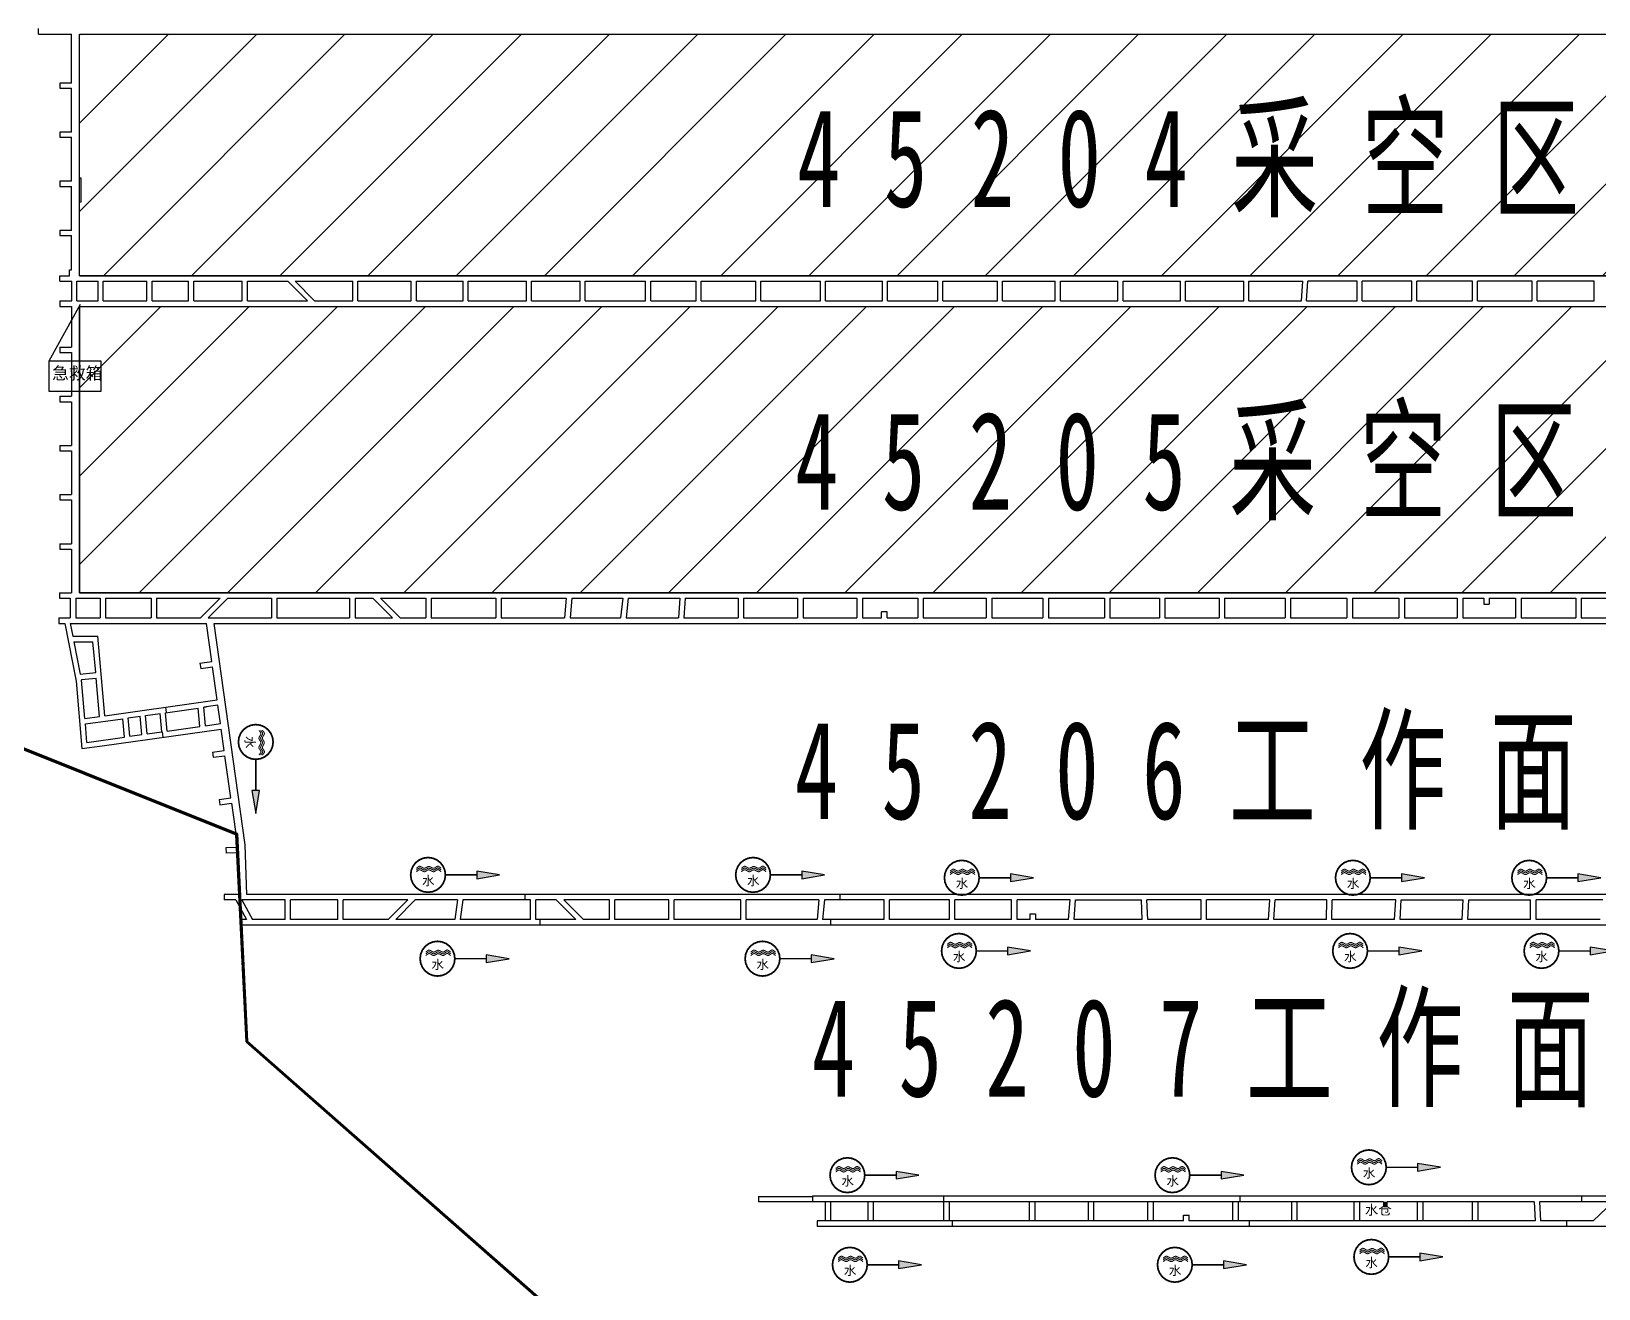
# Model space of a CAD drawing. Header units: millimetres. Extents: x 37468544 to 37497214, y 4323540 to 4346451.
# Drawn here: x 37472315 to 37473912, y 4340499 to 4341779 of the extents above; entities that cross this region are included whole.
import ezdxf

# ---------------------------------------------------------------- set-up
doc = ezdxf.new("R2010")
doc.units = ezdxf.units.MM
for name, color, linetype, lineweight in [('0-52煤可采区范围', 150, 'Continuous', 30), ('0-52煤缓采区范围', 150, 'Continuous', 30), ('2-52煤巷道', 150, 'Continuous', 30), ('3-水仓', 4, 'Continuous', 30)]:
    doc.layers.add(name, color=color, linetype=linetype, lineweight=lineweight)
doc.layers.add('避灾路线图', color=7, linetype='Continuous')
doc.styles.get("Standard").update_dxf_attribs({"font": 'simhei.ttf'})
doc.styles.add('宋体', font='simsun.ttc', dxfattribs={"width": 0.65})

# ---------------------------------------------------------------- blocks, each defined once
blk = doc.blocks.new('333')
at = {"layer": '避灾路线图'}
blk.add_hatch(color=7, dxfattribs=at).paths.add_polyline_path([(28.95, -1.26), (28.95, -6.11), (43.53, -3.69)])
at = {"color": 4, "linetype": 'Continuous', "true_color": 0x00ffff}
for points, const_width in [([(9.04, -3.69), (8.66, -0.82), (7.55, 1.84), (5.8, 4.13), (3.51, 5.89), (0.84, 7), (-2.02, 7.37), (-4.89, 7), (-7.55, 5.89), (-9.84, 4.13), (-11.6, 1.84), (-12.71, -0.82), (-13.08, -3.69), (-12.71, -6.55), (-11.6, -9.21), (-9.84, -11.51), (-7.55, -13.26), (-4.89, -14.37), (-2.02, -14.74), (0.84, -14.37), (3.51, -13.26), (5.8, -11.51), (7.55, -9.21), (8.66, -6.55), (9.04, -3.69)], 1.11), ([(-9.48, 0.52), (-8.97, 0.9), (-8.71, 1.09), (-8.46, 1.29), (-8.33, 1.38), (-8.2, 1.47), (-8.07, 1.55), (-8.01, 1.58), (-7.94, 1.62), (-7.88, 1.65), (-7.81, 1.69), (-7.75, 1.71), (-7.68, 1.74), (-7.58, 1.77), (-7.55, 1.78), (-7.52, 1.79), (-7.48, 1.79), (-7.45, 1.8), (-7.42, 1.8), (-7.33, 1.8), (-7.28, 1.79), (-7.24, 1.79), (-7.19, 1.78), (-7.14, 1.77), (-7.05, 1.74), (-6.96, 1.71), (-6.86, 1.68), (-6.68, 1.6), (-6.49, 1.5), (-6.3, 1.4), (-5.92, 1.18), (-5.54, 0.96), (-5.35, 0.86), (-5.16, 0.76), (-5.06, 0.71), (-4.96, 0.67), (-4.87, 0.63), (-4.77, 0.6), (-4.73, 0.58), (-4.68, 0.57), (-4.63, 0.56), (-4.58, 0.54), (-4.44, 0.53), (-4.39, 0.52), (-4.35, 0.53), (-4.31, 0.53), (-4.26, 0.54), (-4.22, 0.54), (-4.18, 0.55), (-4.13, 0.56), (-4.05, 0.59), (-3.96, 0.62), (-3.88, 0.66), (-3.7, 0.73), (-3.53, 0.82), (-3.36, 0.92), (-2.67, 1.32), (-2.5, 1.42), (-2.33, 1.51), (-2.24, 1.55), (-2.16, 1.59), (-2.07, 1.63), (-1.98, 1.66), (-1.94, 1.67), (-1.9, 1.69), (-1.85, 1.7), (-1.81, 1.71), (-1.77, 1.72), (-1.72, 1.73), (-1.68, 1.73), (-1.63, 1.73), (-1.58, 1.73), (-1.53, 1.73), (-1.48, 1.73), (-1.43, 1.72), (-1.38, 1.71), (-1.33, 1.7), (-1.23, 1.67), (-1.13, 1.64), (-1.02, 1.6), (-0.82, 1.52), (-0.61, 1.42), (-0.41, 1.32), (0, 1.11), (0.41, 0.89), (0.61, 0.79), (0.82, 0.7), (0.92, 0.66), (1.02, 0.63), (1.12, 0.59), (1.17, 0.58), (1.22, 0.56), (1.27, 0.55), (1.32, 0.54), (1.37, 0.53), (1.42, 0.53), (1.47, 0.52), (1.57, 0.52), (1.62, 0.52), (1.66, 0.53), (1.71, 0.54), (1.75, 0.55), (1.79, 0.56), (1.83, 0.58), (1.87, 0.59), (1.95, 0.62), (2.03, 0.66), (2.12, 0.71), (2.28, 0.8), (2.44, 0.9), (2.6, 1.01), (2.92, 1.23), (3.24, 1.45), (3.4, 1.55), (3.56, 1.64), (3.64, 1.69), (3.72, 1.73), (3.8, 1.76), (3.88, 1.8), (3.91, 1.81), (3.95, 1.82), (3.99, 1.84), (4.03, 1.85), (4.15, 1.87), (4.19, 1.87), (4.26, 1.86), (4.29, 1.86), (4.33, 1.85), (4.36, 1.85), (4.39, 1.84), (4.46, 1.82), (4.53, 1.8), (4.6, 1.77), (4.67, 1.74), (4.73, 1.7), (4.87, 1.63), (5, 1.54), (5.27, 1.36), (5.54, 1.15), (5.81, 0.94), (6.36, 0.52)], 0.664), ([(-9.48, -0.58), (-8.97, -0.21), (-8.71, -0.01), (-8.46, 0.18), (-8.33, 0.27), (-8.2, 0.36), (-8.07, 0.44), (-8.01, 0.48), (-7.94, 0.51), (-7.88, 0.55), (-7.81, 0.58), (-7.75, 0.61), (-7.68, 0.63), (-7.58, 0.66), (-7.55, 0.67), (-7.52, 0.68), (-7.48, 0.69), (-7.45, 0.69), (-7.42, 0.69), (-7.33, 0.69), (-7.28, 0.69), (-7.24, 0.68), (-7.19, 0.67), (-7.14, 0.66), (-7.05, 0.64), (-6.96, 0.61), (-6.86, 0.57), (-6.68, 0.49), (-6.49, 0.4), (-6.3, 0.29), (-5.92, 0.08), (-5.54, -0.15), (-5.35, -0.25), (-5.16, -0.35), (-5.06, -0.39), (-4.96, -0.44), (-4.87, -0.47), (-4.77, -0.51), (-4.73, -0.52), (-4.68, -0.54), (-4.63, -0.55), (-4.58, -0.56), (-4.44, -0.58), (-4.39, -0.58), (-4.35, -0.58), (-4.31, -0.58), (-4.26, -0.57), (-4.22, -0.56), (-4.18, -0.55), (-4.13, -0.54), (-4.05, -0.52), (-3.96, -0.48), (-3.88, -0.45), (-3.7, -0.37), (-3.53, -0.28), (-3.36, -0.19), (-2.67, 0.22), (-2.5, 0.31), (-2.33, 0.4), (-2.24, 0.44), (-2.16, 0.48), (-2.07, 0.52), (-1.98, 0.55), (-1.94, 0.57), (-1.9, 0.58), (-1.85, 0.59), (-1.81, 0.6), (-1.77, 0.61), (-1.72, 0.62), (-1.68, 0.63), (-1.63, 0.63), (-1.58, 0.63), (-1.53, 0.63), (-1.48, 0.62), (-1.43, 0.61), (-1.38, 0.6), (-1.33, 0.59), (-1.23, 0.57), (-1.13, 0.53), (-1.02, 0.5), (-0.82, 0.41), (-0.61, 0.32), (-0.41, 0.22), (0, 0), (0.41, -0.21), (0.61, -0.31), (0.82, -0.4), (0.92, -0.44), (1.02, -0.48), (1.12, -0.51), (1.17, -0.53), (1.22, -0.54), (1.27, -0.55), (1.32, -0.56), (1.37, -0.57), (1.42, -0.58), (1.47, -0.58), (1.57, -0.59), (1.62, -0.58), (1.66, -0.58), (1.71, -0.57), (1.75, -0.56), (1.79, -0.54), (1.83, -0.53), (1.87, -0.52), (1.95, -0.48), (2.03, -0.44), (2.12, -0.4), (2.28, -0.31), (2.44, -0.21), (2.6, -0.1), (2.92, 0.12), (3.24, 0.34), (3.4, 0.44), (3.56, 0.54), (3.64, 0.58), (3.72, 0.62), (3.8, 0.66), (3.88, 0.69), (3.91, 0.71), (3.95, 0.72), (3.99, 0.73), (4.03, 0.74), (4.15, 0.76), (4.19, 0.76), (4.26, 0.76), (4.29, 0.75), (4.33, 0.75), (4.36, 0.74), (4.39, 0.73), (4.46, 0.71), (4.53, 0.69), (4.6, 0.66), (4.67, 0.63), (4.73, 0.6), (4.87, 0.52), (5, 0.44), (5.27, 0.25), (5.54, 0.05), (5.81, -0.17), (6.36, -0.58)], 0.664), ([(-9.48, -1.69), (-8.97, -1.32), (-8.71, -1.12), (-8.46, -0.92), (-8.33, -0.83), (-8.2, -0.75), (-8.07, -0.67), (-8.01, -0.63), (-7.94, -0.59), (-7.88, -0.56), (-7.81, -0.53), (-7.75, -0.5), (-7.68, -0.47), (-7.58, -0.44), (-7.55, -0.43), (-7.52, -0.43), (-7.48, -0.42), (-7.45, -0.42), (-7.42, -0.41), (-7.33, -0.41), (-7.28, -0.42), (-7.24, -0.42), (-7.19, -0.43), (-7.14, -0.44), (-7.05, -0.47), (-6.96, -0.5), (-6.86, -0.53), (-6.68, -0.62), (-6.49, -0.71), (-6.3, -0.81), (-5.92, -1.03), (-5.54, -1.25), (-5.35, -1.36), (-5.16, -1.45), (-5.06, -1.5), (-4.96, -1.54), (-4.87, -1.58), (-4.77, -1.61), (-4.73, -1.63), (-4.68, -1.64), (-4.63, -1.66), (-4.58, -1.67), (-4.44, -1.69), (-4.39, -1.69), (-4.35, -1.69), (-4.31, -1.68), (-4.26, -1.68), (-4.22, -1.67), (-4.18, -1.66), (-4.13, -1.65), (-4.05, -1.62), (-3.96, -1.59), (-3.88, -1.56), (-3.7, -1.48), (-3.53, -1.39), (-3.36, -1.29), (-2.67, -0.89), (-2.5, -0.79), (-2.33, -0.7), (-2.24, -0.66), (-2.16, -0.62), (-2.07, -0.59), (-1.98, -0.55), (-1.94, -0.54), (-1.9, -0.53), (-1.85, -0.51), (-1.81, -0.5), (-1.77, -0.49), (-1.72, -0.49), (-1.68, -0.48), (-1.63, -0.48), (-1.58, -0.48), (-1.53, -0.48), (-1.48, -0.49), (-1.43, -0.49), (-1.38, -0.5), (-1.33, -0.51), (-1.23, -0.54), (-1.13, -0.57), (-1.02, -0.61), (-0.82, -0.69), (-0.61, -0.79), (-0.41, -0.89), (0, -1.11), (0.41, -1.32), (0.61, -1.42), (0.82, -1.51), (0.92, -1.55), (1.02, -1.59), (1.12, -1.62), (1.17, -1.63), (1.22, -1.65), (1.27, -1.66), (1.32, -1.67), (1.37, -1.68), (1.42, -1.69), (1.47, -1.69), (1.57, -1.69), (1.62, -1.69), (1.66, -1.68), (1.71, -1.67), (1.75, -1.66), (1.79, -1.65), (1.83, -1.64), (1.87, -1.62), (1.95, -1.59), (2.03, -1.55), (2.12, -1.51), (2.28, -1.41), (2.44, -1.31), (2.6, -1.21), (2.92, -0.98), (3.24, -0.76), (3.4, -0.66), (3.56, -0.57), (3.64, -0.52), (3.72, -0.48), (3.8, -0.45), (3.88, -0.41), (3.91, -0.4), (3.95, -0.39), (3.99, -0.38), (4.03, -0.37), (4.15, -0.35), (4.19, -0.34), (4.26, -0.35), (4.29, -0.35), (4.33, -0.36), (4.36, -0.36), (4.39, -0.37), (4.46, -0.39), (4.53, -0.42), (4.6, -0.44), (4.67, -0.48), (4.73, -0.51), (4.87, -0.58), (5, -0.67), (5.27, -0.85), (5.54, -1.06), (5.81, -1.27), (6.36, -1.69)], 0.664)]:
    blk.add_lwpolyline(points, dxfattribs=dict(at, const_width=const_width))
at = {"layer": '避灾路线图', "color": 7, "linetype": 'Continuous', "const_width": 0.972}
blk.add_lwpolyline([(9.04, -3.69), (28.95, -3.69)], dxfattribs=at)
at = {"layer": '避灾路线图', "color": 7, "linetype": 'Continuous'}
blk.add_lwpolyline([(28.95, -1.26), (28.95, -6.11), (43.53, -3.69), (28.95, -1.26)], dxfattribs=at)
at = {"layer": '避灾路线图', "color": 7, "linetype": 'ByBlock', "lineweight": -3, "insert": (-5.85, -4.44), "char_height": 5.8377, "width": 19.5992, "attachment_point": 1}
blk.add_mtext('{\\fSimSun|b1|i0|c134|p2;\\C4;水}', dxfattribs=at)

msp = doc.modelspace()

# ---------------------------------------------------------------- hatches: boundary and pattern name
h = msp.add_hatch()
h.set_pattern_fill('ANSI31', color=252, scale=20)
h.paths.add_polyline_path([(37472366.2, 4342105.9), (37475036.8, 4342105.9), (37475036.8, 4341811.4), (37472366.2, 4341811.4)])
h.paths.add_polyline_path([(37472363.1, 4342766), (37475047, 4342766), (37475047, 4342471.2), (37472363.1, 4342471.2)])
h.paths.add_polyline_path([(37472366.9, 4342436), (37475027.1, 4342436), (37475027.1, 4342141.3), (37472366.9, 4342141.3)])
h.paths.add_polyline_path([(37472364.3, 4341498.7), (37475040.1, 4341498.7), (37475040.1, 4341207.2), (37472364.3, 4341207.2)])
h.paths.add_polyline_path([(37472364.3, 4341775.9), (37475040.1, 4341775.9), (37475040.1, 4341529.9), (37472364.3, 4341529.9)])

# ---------------------------------------------------------------- linework, layer by layer
at = {"color": 252}
for points in [[(37472364.3, 4341775.9), (37475040.1, 4341775.9), (37475040.1, 4341529.9), (37472364.3, 4341529.9)], [(37472364.3, 4341498.7), (37475040.1, 4341498.7), (37475040.1, 4341207.2), (37472364.3, 4341207.2)]]:
    msp.add_lwpolyline(points, close=True, dxfattribs=at)
at = {"layer": '0-52煤可采区范围', "color": 3, "lineweight": 50}
msp.add_lwpolyline([(37469832.2, 4339936), (37469832.8, 4340840.2), (37470097.5, 4340853.2), (37470097.5, 4342627.3), (37471462.4, 4342629.6), (37471462.4, 4342593.5), (37471777.5, 4342592.5), (37471777.6, 4342561.8), (37472057.4, 4342561.8), (37472057.4, 4341148.7), (37472525, 4340961.7), (37472535.3, 4340750.4), (37472856.6, 4340468)], dxfattribs=at)
at = {"layer": '0-52煤缓采区范围', "color": 2, "lineweight": 50, "ltscale": 5, "flags": 128}
msp.add_lwpolyline([(37472534.3, 4340749.9), (37472524, 4340961), (37472056.4, 4341148), (37471482.8, 4341148), (37471482.8, 4340697.4), (37470416.8, 4340697.4), (37470417, 4340839.2), (37469833.8, 4340839.2), (37469833.2, 4339935), (37468576, 4339934.7), (37468564.7, 4338007.3), (37470524.5, 4338013.8), (37470414.3, 4339401), (37476372.4, 4339410.7), (37476371.3, 4340061), (37475796.6, 4340060), (37475187.2, 4339876.1), (37475119.8, 4340000), (37473632, 4340000), (37473279.8, 4340252.9), (37473000, 4340252.9), (37472855.8, 4340467.3), (37472534.3, 4340750.1)], dxfattribs=at)
at = {"layer": '2-52煤巷道', "color": 150, "lineweight": 30}
for p, q in [((37472322.5, 4341775.9), (37472322.5, 4341781.4)), ((37472344.3, 4341529.9), (37472354.3, 4341529.9)), ((37472344.3, 4341524.2), (37472344.3, 4341529.9)), ((37472364.3, 4341529.9), (37475040.1, 4341529.9)), ((37472344.3, 4341524.2), (37472356.5, 4341524.2)), ((37472361.7, 4341524.2), (37472383.4, 4341524.2)), ((37472388.6, 4341524.2), (37472433.1, 4341524.2)), ((37472438.3, 4341524.2), (37472475.5, 4341524.2)), ((37472480.7, 4341524.2), (37472530.2, 4341524.2)), ((37472535.4, 4341524.2), (37472576.5, 4341524.2)), ((37472583.9, 4341524.2), (37472642.8, 4341524.2)), ((37472648, 4341524.2), (37472702.3, 4341524.2)), ((37472707.5, 4341524.2), (37472755.1, 4341524.2)), ((37472760.3, 4341524.2), (37472819.6, 4341524.2)), ((37472824.8, 4341524.2), (37472874.3, 4341524.2)), ((37472879.5, 4341524.2), (37472940.9, 4341524.2)), ((37472946.1, 4341524.2), (37472992.3, 4341524.2)), ((37472997.5, 4341524.2), (37473053.2, 4341524.2)), ((37473058.4, 4341524.2), (37473118.9, 4341524.2)), ((37473124.1, 4341524.2), (37473182.2, 4341524.2)), ((37473187.4, 4341524.2), (37473238.6, 4341524.2)), ((37473243.8, 4341524.2), (37473299.2, 4341524.2)), ((37473304.4, 4341524.2), (37473358.2, 4341524.2)), ((37473363.4, 4341524.2), (37473422, 4341524.2)), ((37473427.2, 4341524.2), (37473485.6, 4341524.2)), ((37473490.8, 4341524.2), (37473550.2, 4341524.2)), ((37473555.4, 4341524.2), (37473610.2, 4341524.2)), ((37473665.6, 4341524.2), (37473615.4, 4341524.2)), ((37473721.2, 4341524.2), (37473670.8, 4341524.2)), ((37473783, 4341524.2), (37473726.4, 4341524.2)), ((37473843.8, 4341524.2), (37473788.2, 4341524.2)), ((37473907, 4341524.2), (37473849, 4341524.2)), ((37472344.3, 4341504.2), (37472356.5, 4341504.2)), ((37472344.3, 4341504.2), (37472344.3, 4341498.7)), ((37472361.7, 4341504.2), (37472383.4, 4341504.2)), ((37472388.6, 4341504.2), (37472433.1, 4341504.2)), ((37472438.3, 4341504.2), (37472475.5, 4341504.2)), ((37472480.7, 4341504.2), (37472530.2, 4341504.2)), ((37472535.4, 4341504.2), (37472596.5, 4341504.2)), ((37472603.8, 4341504.2), (37472642.8, 4341504.2)), ((37472648, 4341504.2), (37472702.3, 4341504.2)), ((37472707.5, 4341504.2), (37472755.1, 4341504.2)), ((37472760.3, 4341504.2), (37472819.6, 4341504.2)), ((37472824.8, 4341504.2), (37472874.3, 4341504.2)), ((37472879.5, 4341504.2), (37472940.9, 4341504.2)), ((37472946.1, 4341504.2), (37472992.3, 4341504.2)), ((37472997.5, 4341504.2), (37473053.2, 4341504.2)), ((37473058.4, 4341504.2), (37473118.9, 4341504.2)), ((37473124.1, 4341504.2), (37473182.2, 4341504.2)), ((37473187.4, 4341504.2), (37473238.6, 4341504.2)), ((37473243.8, 4341504.2), (37473299.2, 4341504.2)), ((37473304.4, 4341504.2), (37473358.2, 4341504.2)), ((37473363.4, 4341504.2), (37473422, 4341504.2)), ((37473427.2, 4341504.2), (37473485.6, 4341504.2)), ((37473490.8, 4341504.2), (37473550.2, 4341504.2)), ((37473555.4, 4341504.2), (37473609, 4341504.2)), ((37472698.7, 4340894.4), (37472678.7, 4340874.4)), ((37472706.4, 4340894.4), (37472686.4, 4340874.4))]:
    msp.add_line(p, q, dxfattribs=at)
for points in [[(37472322.5, 4341775.9), (37472356.3, 4341775.9)], [(37472356.3, 4341725.9), (37472356.3, 4341775.9)], [(37472364.3, 4341775.9), (37475040.1, 4341775.9)], [(37472364.3, 4341629.6), (37472364.3, 4341775.9)], [(37472356.3, 4341725.9), (37472356.3, 4341725.9), (37472344.3, 4341725.9), (37472344.3, 4341720.7), (37472356.3, 4341720.7)], [(37472356.3, 4341676), (37472356.3, 4341720.7)], [(37472356.3, 4341676), (37472356.3, 4341676), (37472344.3, 4341676), (37472344.3, 4341670.8), (37472356.3, 4341670.8)], [(37472356.3, 4341626), (37472356.3, 4341670.8)], [(37472356.3, 4341626), (37472356.3, 4341626), (37472344.3, 4341626), (37472344.3, 4341620.8), (37472356.3, 4341620.8)], [(37472364.3, 4341629.6), (37472365.8, 4341629.6), (37472365.8, 4341604.6), (37472364.3, 4341604.6)], [(37472356.3, 4341575.9), (37472356.3, 4341620.8)], [(37472364.3, 4341529.9), (37472364.3, 4341604.6)], [(37472356.3, 4341575.9), (37472356.3, 4341575.9), (37472344.3, 4341575.9), (37472344.3, 4341570.7), (37472356.3, 4341570.7)], [(37472356.3, 4341535.9), (37472356.3, 4341570.7)], [(37472354.3, 4341529.9), (37472354.3, 4341535.9), (37472356.3, 4341535.9)], [(37472356.5, 4341504.2), (37472356.5, 4341524.2)], [(37472361.7, 4341504.2), (37472361.7, 4341524.2)], [(37472383.4, 4341504.2), (37472383.4, 4341524.2)], [(37472388.6, 4341504.2), (37472388.6, 4341524.2)], [(37472433.1, 4341504.2), (37472433.1, 4341524.2)], [(37472438.3, 4341504.2), (37472438.3, 4341524.2)], [(37472475.5, 4341504.2), (37472475.5, 4341524.2)], [(37472480.7, 4341504.2), (37472480.7, 4341524.2)], [(37472530.2, 4341504.2), (37472530.2, 4341524.2)], [(37472535.4, 4341504.2), (37472535.4, 4341524.2)], [(37472596.5, 4341504.2), (37472576.5, 4341524.2)], [(37472603.8, 4341504.2), (37472583.9, 4341524.2)], [(37472642.8, 4341504.2), (37472642.8, 4341524.2)], [(37472648, 4341504.2), (37472648, 4341524.2)], [(37472702.3, 4341504.2), (37472702.3, 4341524.2)], [(37472707.5, 4341504.2), (37472707.5, 4341524.2)], [(37472755.1, 4341504.2), (37472755.1, 4341524.2)], [(37472760.3, 4341504.2), (37472760.3, 4341524.2)], [(37472819.6, 4341504.2), (37472819.6, 4341524.2)], [(37472824.8, 4341504.2), (37472824.8, 4341524.2)], [(37472874.3, 4341504.2), (37472874.3, 4341524.2)], [(37472879.5, 4341504.2), (37472879.5, 4341524.2)], [(37472940.9, 4341504.2), (37472940.9, 4341524.2)], [(37472946.1, 4341504.2), (37472946.1, 4341524.2)], [(37472992.3, 4341504.2), (37472992.3, 4341524.2)], [(37472997.5, 4341504.2), (37472997.5, 4341524.2)], [(37473053.2, 4341504.2), (37473053.2, 4341524.2)], [(37473058.4, 4341504.2), (37473058.4, 4341524.2)], [(37473118.9, 4341504.2), (37473118.9, 4341524.2)], [(37473124.1, 4341504.2), (37473124.1, 4341524.2)], [(37473182.2, 4341504.2), (37473182.2, 4341524.2)], [(37473187.4, 4341504.2), (37473187.4, 4341524.2)], [(37473238.6, 4341504.2), (37473238.6, 4341524.2)], [(37473243.8, 4341504.2), (37473243.8, 4341524.2)], [(37473299.2, 4341504.2), (37473299.2, 4341524.2)], [(37473304.4, 4341504.2), (37473304.4, 4341524.2)], [(37473358.2, 4341504.2), (37473358.2, 4341524.2)], [(37473363.4, 4341504.2), (37473363.4, 4341524.2)], [(37473422, 4341504.2), (37473422, 4341524.2)], [(37473427.2, 4341504.2), (37473427.2, 4341524.2)], [(37473485.6, 4341504.2), (37473485.6, 4341524.2)], [(37473490.8, 4341504.2), (37473490.8, 4341524.2)], [(37473550.2, 4341504.2), (37473550.2, 4341524.2)], [(37473555.4, 4341504.2), (37473555.4, 4341524.2)], [(37473609, 4341504.2), (37473610.2, 4341524.2)], [(37473614.2, 4341504.2), (37473615.4, 4341524.2)], [(37473665.6, 4341504.2), (37473665.6, 4341524.2)], [(37473670.8, 4341504.2), (37473670.8, 4341524.2)], [(37473721.2, 4341504.2), (37473721.2, 4341524.2)], [(37473726.4, 4341504.2), (37473726.4, 4341524.2)], [(37473783, 4341504.2), (37473783, 4341524.2)], [(37473788.2, 4341504.2), (37473788.2, 4341524.2)], [(37473843.8, 4341504.2), (37473843.8, 4341524.2)], [(37473849, 4341504.2), (37473849, 4341524.2)], [(37473907, 4341504.2), (37473907, 4341524.2)], [(37472344.3, 4341498.7), (37472356.3, 4341498.7)], [(37472356.3, 4341498.7), (37472356.3, 4341457.1)], [(37472356.3, 4341498.7), (37472356.3, 4341457.1)], [(37472364.3, 4341498.7), (37475040.1, 4341498.7)], [(37472364.3, 4341498.7), (37472364.3, 4341207.2)], [(37473614.2, 4341504.2), (37473665.6, 4341504.2)], [(37473670.8, 4341504.2), (37473721.2, 4341504.2)], [(37473726.4, 4341504.2), (37473783, 4341504.2)], [(37473788.2, 4341504.2), (37473843.8, 4341504.2)], [(37473849, 4341504.2), (37473907, 4341504.2)], [(37472344.3, 4341457.1), (37472344.3, 4341451.6)], [(37472344.3, 4341457.1), (37472356.3, 4341457.1)], [(37472344.3, 4341451.6), (37472356.3, 4341451.6)], [(37472356.3, 4341451.6), (37472356.3, 4341407.1)], [(37472356.3, 4341451.6), (37472356.3, 4341407.1)], [(37472344.3, 4341407.1), (37472344.3, 4341401.6)], [(37472344.3, 4341407.1), (37472356.3, 4341407.1)], [(37472344.3, 4341401.6), (37472356.3, 4341401.6)], [(37472356.3, 4341401.6), (37472356.3, 4341357.1)], [(37472356.3, 4341401.6), (37472356.3, 4341357.1)], [(37472344.3, 4341357.1), (37472344.3, 4341351.6)], [(37472344.3, 4341357.1), (37472356.3, 4341357.1)], [(37472344.3, 4341351.6), (37472356.3, 4341351.6)], [(37472356.3, 4341351.6), (37472356.3, 4341307.1)], [(37472356.3, 4341351.6), (37472356.3, 4341307.1)], [(37472344.3, 4341307.1), (37472344.3, 4341301.6)], [(37472344.3, 4341307.1), (37472356.3, 4341307.1)], [(37472344.3, 4341301.6), (37472356.3, 4341301.6)], [(37472356.3, 4341301.6), (37472356.3, 4341257.1)], [(37472356.3, 4341301.6), (37472356.3, 4341257.1)], [(37472364.3, 4341269.4), (37472364.3, 4341207.2)], [(37472344.3, 4341257.1), (37472344.3, 4341251.6)], [(37472344.3, 4341257.1), (37472356.3, 4341257.1)], [(37472344.3, 4341251.6), (37472356.3, 4341251.6)], [(37472356.3, 4341251.6), (37472356.3, 4341207.2)], [(37472356.3, 4341251.6), (37472356.3, 4341213.2)], [(37472364.3, 4341217.2), (37472364.3, 4341207.2)], [(37472344, 4341207.2), (37472356.3, 4341207.2)], [(37472344, 4341207.2), (37472344, 4341201.6)], [(37472344, 4341201.6), (37472355, 4341201.6)], [(37472355, 4341201.6), (37472355, 4341181.6)], [(37472360.6, 4341201.6), (37472385.3, 4341201.6)], [(37472360.6, 4341201.6), (37472360.6, 4341181.6)], [(37472364.3, 4341207.2), (37475040.1, 4341207.2)], [(37472385.3, 4341201.6), (37472385.3, 4341181.6)], [(37472390.9, 4341201.6), (37472437.3, 4341201.6)], [(37472390.9, 4341201.6), (37472390.9, 4341181.6)], [(37472437.3, 4341201.6), (37472437.3, 4341181.6)], [(37472442.9, 4341201.6), (37472507.6, 4341201.6)], [(37472442.9, 4341201.6), (37472442.9, 4341181.6)], [(37472507.6, 4341201.6), (37472487.6, 4341181.6)], [(37472515.4, 4341201.6), (37472495.4, 4341181.6)], [(37472515.4, 4341201.6), (37472559.8, 4341201.6)], [(37472559.8, 4341201.6), (37472559.8, 4341181.6)], [(37472565.4, 4341201.6), (37472639.4, 4341201.6)], [(37472565.4, 4341201.6), (37472565.4, 4341181.6)], [(37472639.4, 4341201.6), (37472639.4, 4341181.6)], [(37472645, 4341201.6), (37472663.2, 4341201.6)], [(37472645, 4341201.6), (37472645, 4341181.6)], [(37472663.2, 4341201.6), (37472683.2, 4341181.6)], [(37472671, 4341201.6), (37472717, 4341201.6)], [(37472671, 4341201.6), (37472691, 4341181.6)], [(37472717, 4341201.6), (37472717, 4341181.6)], [(37472722.6, 4341201.6), (37472788.4, 4341201.6)], [(37472722.6, 4341201.6), (37472722.6, 4341181.6)], [(37472788.4, 4341201.6), (37472788.4, 4341181.6)], [(37472794, 4341201.6), (37472860.1, 4341201.6)], [(37472794, 4341201.6), (37472794, 4341181.6)], [(37472860.1, 4341201.6), (37472858.4, 4341181.6)], [(37472865.7, 4341201.6), (37472864, 4341181.6)], [(37472865.7, 4341201.6), (37472917.7, 4341201.6)], [(37472917.7, 4341201.6), (37472915.4, 4341181.6)], [(37472923.3, 4341201.6), (37472921, 4341181.6)], [(37472923.3, 4341201.6), (37472975.8, 4341201.6)], [(37472975.8, 4341201.6), (37472974.3, 4341181.6)], [(37472981.4, 4341201.6), (37472979.9, 4341181.6)], [(37472981.4, 4341201.6), (37473035.2, 4341201.6)], [(37473035.2, 4341201.6), (37473035.2, 4341181.6)], [(37473040.8, 4341201.6), (37473095.7, 4341201.6)], [(37473040.8, 4341201.6), (37473040.8, 4341181.6)], [(37473095.7, 4341201.6), (37473095.7, 4341181.6)], [(37473101.3, 4341201.6), (37473156.1, 4341201.6)], [(37473101.3, 4341201.6), (37473101.3, 4341181.6)], [(37473156.1, 4341201.6), (37473156.1, 4341181.6)], [(37473161.7, 4341201.6), (37473218.1, 4341201.6)], [(37473161.7, 4341201.6), (37473161.7, 4341181.6)], [(37473218.1, 4341201.6), (37473218.1, 4341181.6)], [(37473223.7, 4341201.6), (37473287.8, 4341201.6)], [(37473223.7, 4341201.6), (37473223.7, 4341181.6)], [(37473287.8, 4341201.6), (37473287.8, 4341181.6)], [(37473293.4, 4341201.6), (37473345.6, 4341201.6)], [(37473293.4, 4341201.6), (37473293.4, 4341181.6)], [(37473345.6, 4341201.6), (37473345.6, 4341181.6)], [(37473351.2, 4341201.6), (37473408.2, 4341201.6)], [(37473351.2, 4341201.6), (37473351.2, 4341181.6)], [(37473408.2, 4341201.6), (37473408.2, 4341181.6)], [(37473413.8, 4341201.6), (37473464.3, 4341201.6)], [(37473413.8, 4341201.6), (37473413.8, 4341181.6)], [(37473464.3, 4341201.6), (37473464.3, 4341181.6)], [(37473469.9, 4341201.6), (37473525, 4341201.6)], [(37473469.9, 4341201.6), (37473469.9, 4341181.6)], [(37473525, 4341201.6), (37473525, 4341181.6)], [(37473530.6, 4341201.6), (37473592.2, 4341201.6)], [(37473530.6, 4341201.6), (37473530.6, 4341181.6)], [(37473592.2, 4341201.6), (37473592.2, 4341181.6)], [(37473597.8, 4341201.6), (37473655.2, 4341201.6)], [(37473597.8, 4341201.6), (37473597.8, 4341181.6)], [(37473655.2, 4341201.6), (37473655.2, 4341181.6)], [(37473660.8, 4341201.6), (37473708.1, 4341201.6)], [(37473660.8, 4341201.6), (37473660.8, 4341181.6)], [(37473708.1, 4341201.6), (37473708.1, 4341181.6)], [(37473713.7, 4341201.6), (37473767.6, 4341201.6)], [(37473713.7, 4341201.6), (37473713.7, 4341181.6)], [(37473767.6, 4341201.6), (37473767.6, 4341181.6)], [(37473773.2, 4341201.6), (37473794.6, 4341201.6)], [(37473773.2, 4341201.6), (37473773.2, 4341181.6)], [(37473794.6, 4341201.6), (37473794.6, 4341195.6)], [(37473794.6, 4341195.6), (37473800.2, 4341195.6)], [(37473800.2, 4341201.6), (37473827, 4341201.6)], [(37473800.2, 4341201.6), (37473800.2, 4341195.6)], [(37473827, 4341201.6), (37473827, 4341181.6)], [(37473832.6, 4341201.6), (37473888.2, 4341201.6)], [(37473832.6, 4341201.6), (37473832.6, 4341181.6)], [(37473888.2, 4341201.6), (37473888.2, 4341181.6)], [(37473893.8, 4341201.6), (37473953.7, 4341201.6)], [(37473893.8, 4341201.6), (37473893.8, 4341181.6)], [(37472343.3, 4341181.6), (37472355, 4341181.6)], [(37472343.3, 4341181.6), (37472343.3, 4341176)], [(37472360.6, 4341181.6), (37472385.3, 4341181.6)], [(37472390.9, 4341181.6), (37472437.3, 4341181.6)], [(37472442.9, 4341181.6), (37472487.6, 4341181.6)], [(37472495.4, 4341181.6), (37472559.8, 4341181.6)], [(37472565.4, 4341181.6), (37472639.4, 4341181.6)], [(37472645, 4341181.6), (37472683.2, 4341181.6)], [(37472691, 4341181.6), (37472717, 4341181.6)], [(37472722.6, 4341181.6), (37472788.4, 4341181.6)], [(37472794, 4341181.6), (37472858.4, 4341181.6)], [(37472864, 4341181.6), (37472915.4, 4341181.6)], [(37472921, 4341181.6), (37472974.3, 4341181.6)], [(37472979.9, 4341181.6), (37473035.2, 4341181.6)], [(37473040.8, 4341181.6), (37473095.7, 4341181.6)], [(37473101.3, 4341181.6), (37473156.1, 4341181.6)], [(37473161.7, 4341181.6), (37473181.2, 4341181.6)], [(37473181.2, 4341181.6), (37473181.2, 4341187.6)], [(37473186.8, 4341187.6), (37473181.2, 4341187.6)], [(37473186.8, 4341181.6), (37473186.8, 4341187.6)], [(37473186.8, 4341181.6), (37473218.1, 4341181.6)], [(37473223.7, 4341181.6), (37473287.8, 4341181.6)], [(37473293.4, 4341181.6), (37473345.6, 4341181.6)], [(37473351.2, 4341181.6), (37473408.2, 4341181.6)], [(37473413.8, 4341181.6), (37473464.3, 4341181.6)], [(37473469.9, 4341181.6), (37473525, 4341181.6)], [(37473530.6, 4341181.6), (37473592.2, 4341181.6)], [(37473597.8, 4341181.6), (37473655.2, 4341181.6)], [(37473660.8, 4341181.6), (37473708.1, 4341181.6)], [(37473713.7, 4341181.6), (37473767.6, 4341181.6)], [(37473773.2, 4341181.6), (37473827, 4341181.6)], [(37473832.6, 4341181.6), (37473888.2, 4341181.6)], [(37473893.8, 4341181.6), (37473953.7, 4341181.6)], [(37472343.3, 4341176), (37472349.3, 4341176)], [(37472349.3, 4341176), (37472360.9, 4341117.2)], [(37472355, 4341176), (37472493.6, 4341176)], [(37472355, 4341176), (37472357.6, 4341162.9)], [(37472357.6, 4341162.9), (37472383.2, 4341162.9)], [(37472390.3, 4341082), (37472383.2, 4341162.9)], [(37472499, 4341137.2), (37472493.6, 4341176)], [(37472501.4, 4341176), (37475040.1, 4341176)], [(37472534.9, 4340900), (37472533.1, 4340950.5), (37472501.4, 4341176)], [(37472358.7, 4341157.3), (37472378.1, 4341157.3)], [(37472358.7, 4341157.3), (37472365.2, 4341124.4)], [(37472380.9, 4341125.8), (37472378.1, 4341157.3)], [(37472487.1, 4341135.5), (37472499, 4341137.2)], [(37472487.1, 4341135.5), (37472487.9, 4341130.1)], [(37472487.9, 4341130.1), (37472499.8, 4341131.7)], [(37472504.5, 4341098), (37472499.8, 4341131.7)], [(37472360.9, 4341117.2), (37472366.9, 4341048.5), (37472387.4, 4341051.3)], [(37472365.2, 4341124.4), (37472380.9, 4341125.8)], [(37472366.3, 4341118.9), (37472381.3, 4341120.2)], [(37472366.3, 4341118.9), (37472366.5, 4341118)], [(37472369.9, 4341079.1), (37472366.5, 4341118)], [(37472384.8, 4341081.2), (37472381.3, 4341120.2)], [(37472390.3, 4341082), (37472492.6, 4341096.4), (37472492.6, 4341096.3), (37472504.5, 4341098)], [(37472431.7, 4341082.2), (37472446.5, 4341084.3)], [(37472448.2, 4341065.5), (37472446.5, 4341084.3)], [(37472452, 4341090.7), (37472452.8, 4341085.1)], [(37472452.1, 4341085), (37472485.4, 4341089.7)], [(37472453.7, 4341066.3), (37472452.1, 4341085)], [(37472487.1, 4341071), (37472485.4, 4341089.7)], [(37472505.3, 4341092.6), (37472493.4, 4341090.9), (37472493.4, 4341090.8), (37472491, 4341090.5)], [(37472492.6, 4341071.8), (37472491, 4341090.5)], [(37472507.9, 4341073.9), (37472505.3, 4341092.6)], [(37472369.9, 4341079.1), (37472384.8, 4341081.2)], [(37472370.4, 4341073.6), (37472408.5, 4341078.9)], [(37472372, 4341054.8), (37472370.4, 4341073.6)], [(37472387.4, 4341051.3), (37472508.7, 4341068.4)], [(37472410.1, 4341060.2), (37472408.5, 4341078.9)], [(37472414, 4341079.7), (37472426.1, 4341081.4)], [(37472415.6, 4341061), (37472414, 4341079.7)], [(37472427.7, 4341062.7), (37472426.1, 4341081.4)], [(37472433.3, 4341063.4), (37472431.7, 4341082.2)], [(37472453.7, 4341066.3), (37472487.1, 4341071)], [(37472492.6, 4341071.8), (37472507.9, 4341073.9)], [(37472511.7, 4341046.7), (37472508.7, 4341068.4)], [(37472372, 4341054.8), (37472410.1, 4341060.2)], [(37472415.6, 4341061), (37472427.7, 4341062.7)], [(37472433.3, 4341063.4), (37472448.2, 4341065.5)], [(37472448.5, 4341065.6), (37472449.3, 4341060)], [(37472499.8, 4341045), (37472511.7, 4341046.7)], [(37472499.8, 4341045), (37472500.6, 4341039.6)], [(37472500.6, 4341039.6), (37472512.5, 4341041.2)], [(37472518.5, 4340998.4), (37472512.5, 4341041.2)], [(37472506.6, 4340996.8), (37472518.5, 4340998.4)], [(37472506.6, 4340996.8), (37472507.4, 4340991.3)], [(37472507.4, 4340991.3), (37472519.3, 4340993)], [(37472519.3, 4340993), (37472525.3, 4340949.7)], [(37472525.4, 4340947.9), (37472513.4, 4340947.5)], [(37472513.4, 4340947.5), (37472513.6, 4340941.9)], [(37472525.6, 4340942.3), (37472513.6, 4340941.9), (37472513.6, 4340941.9)], [(37472525.4, 4340947.9), (37472525.3, 4340949.7)], [(37472527.1, 4340900), (37472525.6, 4340942.3)], [(37472527.1, 4340900), (37472511.6, 4340900)], [(37472511.6, 4340900), (37472511.6, 4340894.4)], [(37472523.6, 4340894.4), (37472511.6, 4340894.4)], [(37472523.6, 4340894.4), (37472534.3, 4340874.4)], [(37472573.8, 4340894.4), (37472529.8, 4340894.4)], [(37472529.8, 4340894.4), (37472540.5, 4340874.4)], [(37475040.1, 4340900), (37472534.9, 4340900)], [(37472573.8, 4340874.4), (37472573.8, 4340894.4)], [(37472627.5, 4340894.4), (37472579.3, 4340894.4)], [(37472579.3, 4340874.4), (37472579.3, 4340894.4)], [(37472627.5, 4340874.4), (37472627.5, 4340894.4)], [(37472698.7, 4340894.4), (37472633, 4340894.4)], [(37472633, 4340874.4), (37472633, 4340894.4)], [(37472749.2, 4340894.4), (37472706.4, 4340894.4)], [(37472749.2, 4340894.4), (37472746.5, 4340874.4)], [(37472754.7, 4340894.4), (37472752.1, 4340874.4)], [(37472823.7, 4340894.4), (37472754.7, 4340894.4)], [(37472817.8, 4340900), (37472817.8, 4340894.4)], [(37472823.7, 4340874.4), (37472823.7, 4340894.4)], [(37472849.8, 4340894.4), (37472829.2, 4340894.4)], [(37472829.2, 4340874.4), (37472829.2, 4340894.4)], [(37472849.8, 4340894.4), (37472869.8, 4340874.4)], [(37472904.2, 4340894.4), (37472857.6, 4340894.4)], [(37472857.6, 4340894.4), (37472877.6, 4340874.4)], [(37472904.2, 4340874.4), (37472904.2, 4340894.4)], [(37472964.6, 4340894.4), (37472909.7, 4340894.4)], [(37472909.7, 4340874.4), (37472909.7, 4340894.4)], [(37472964.6, 4340874.4), (37472964.6, 4340894.4)], [(37473038, 4340894.4), (37472970.1, 4340894.4)], [(37472970.1, 4340874.4), (37472970.1, 4340894.4)], [(37473038, 4340874.4), (37473038, 4340894.4)], [(37473117.5, 4340894.4), (37473043.5, 4340894.4)], [(37473043.5, 4340874.4), (37473043.5, 4340894.4)], [(37473117.5, 4340894.4), (37473115.6, 4340874.4)], [(37473123, 4340894.4), (37473121.1, 4340874.4)], [(37473183.9, 4340894.4), (37473123, 4340894.4)], [(37473138.8, 4340900), (37473138.8, 4340894.4)], [(37473183.9, 4340874.4), (37473183.9, 4340894.4)], [(37473250.3, 4340894.4), (37473189.4, 4340894.4)], [(37473189.4, 4340874.4), (37473189.4, 4340894.4)], [(37473250.3, 4340874.4), (37473250.3, 4340894.4)], [(37473313.7, 4340894.4), (37473255.8, 4340894.4)], [(37473255.8, 4340874.4), (37473255.8, 4340894.4)], [(37473313.7, 4340874.4), (37473313.7, 4340894.4)], [(37473373.4, 4340894.4), (37473319.2, 4340894.4)], [(37473319.2, 4340874.4), (37473319.2, 4340894.4)], [(37473371.8, 4340874.4), (37473373.4, 4340894.4)], [(37473377.3, 4340874.4), (37473378.9, 4340894.4), (37473446, 4340894.4)], [(37473446.8, 4340874.4), (37473446, 4340894.4)], [(37473506.6, 4340874.4), (37473452.3, 4340874.4), (37473451.5, 4340894.4)], [(37473506.6, 4340894.4), (37473451.5, 4340894.4)], [(37473506.6, 4340874.4), (37473506.6, 4340894.4)], [(37473576.6, 4340894.4), (37473512.1, 4340894.4)], [(37473512.1, 4340874.4), (37473512.1, 4340894.4)], [(37473575.2, 4340874.4), (37473576.6, 4340894.4)], [(37473580.7, 4340874.4), (37473582.1, 4340894.4)], [(37473634.8, 4340894.4), (37473582.1, 4340894.4)], [(37473634.4, 4340874.4), (37473634.8, 4340894.4)], [(37473639.9, 4340874.4), (37473640.3, 4340894.4)], [(37473705.1, 4340894.4), (37473640.3, 4340894.4)], [(37473703.8, 4340874.4), (37473705.1, 4340894.4)], [(37473709.3, 4340874.4), (37473710.6, 4340894.4), (37473773.7, 4340894.4)], [(37473772.7, 4340874.4), (37473773.7, 4340894.4)], [(37473842.3, 4340874.4), (37473778.2, 4340874.4), (37473779.2, 4340894.4), (37473842.3, 4340894.4)], [(37473842.3, 4340874.4), (37473842.3, 4340894.4)], [(37473915.7, 4340894.4), (37473847.8, 4340894.4)], [(37473847.8, 4340874.4), (37473847.8, 4340894.4)], [(37473332.5, 4340874.4), (37473332.5, 4340880.4), (37473338, 4340880.4), (37473338, 4340874.4)], [(37472534.3, 4340874.4), (37472529.2, 4340874.4)], [(37472529.2, 4340874.4), (37472529.2, 4340868.8)], [(37475040.1, 4340868.8), (37472529.2, 4340868.8)], [(37472573.8, 4340874.4), (37472540.5, 4340874.4)], [(37472627.5, 4340874.4), (37472579.3, 4340874.4)], [(37472678.7, 4340874.4), (37472633, 4340874.4)], [(37472746.5, 4340874.4), (37472686.4, 4340874.4)], [(37472823.7, 4340874.4), (37472752.1, 4340874.4)], [(37472869.8, 4340874.4), (37472829.2, 4340874.4)], [(37472833.2, 4340874.4), (37472833.2, 4340868.8)], [(37472904.2, 4340874.4), (37472877.6, 4340874.4)], [(37472964.6, 4340874.4), (37472909.7, 4340874.4)], [(37473038, 4340874.4), (37472970.1, 4340874.4)], [(37473115.6, 4340874.4), (37473043.5, 4340874.4)], [(37473183.9, 4340874.4), (37473121.1, 4340874.4)], [(37473129.2, 4340874.4), (37473129.2, 4340868.8)], [(37473250.3, 4340874.4), (37473189.4, 4340874.4)], [(37473313.7, 4340874.4), (37473255.8, 4340874.4)], [(37473332.5, 4340874.4), (37473319.2, 4340874.4)], [(37473371.8, 4340874.4), (37473338, 4340874.4)], [(37473446.8, 4340874.4), (37473377.3, 4340874.4)], [(37473575.2, 4340874.4), (37473512.1, 4340874.4)], [(37473634.4, 4340874.4), (37473580.7, 4340874.4)], [(37473703.8, 4340874.4), (37473639.9, 4340874.4)], [(37473772.7, 4340874.4), (37473709.3, 4340874.4)], [(37473913.1, 4340874.4), (37473847.8, 4340874.4)], [(37473055.9, 4340592.6), (37473055.9, 4340587.2)], [(37473055.9, 4340592.6), (37473110.8, 4340592.6)], [(37475040.1, 4340592.8), (37473110.8, 4340592.8)], [(37473110.8, 4340592.8), (37473110.8, 4340587.2)], [(37473244.4, 4340592.8), (37473244.4, 4340587.2)], [(37473546, 4340592.8), (37473546, 4340587.2)], [(37473894, 4340592.8), (37473894, 4340587.2)], [(37473692.3, 4340587.2), (37473055.9, 4340587.2)], [(37473123.8, 4340587.2), (37473123.8, 4340567.6)], [(37473129.4, 4340587.2), (37473129.4, 4340567.6)], [(37473167.2, 4340587.2), (37473167.2, 4340567.6)], [(37473172.8, 4340587.2), (37473172.8, 4340567.6)], [(37473244.4, 4340587.2), (37473244.4, 4340567.6)], [(37473250, 4340587.2), (37473250, 4340567.6)], [(37473331.6, 4340587.2), (37473331.6, 4340567.6)], [(37473337.2, 4340587.2), (37473337.2, 4340567.6)], [(37473391.6, 4340587.2), (37473391.6, 4340567.6)], [(37473397.2, 4340587.2), (37473397.2, 4340567.6)], [(37473452.2, 4340587.2), (37473452.2, 4340567.6)], [(37473457.8, 4340587.2), (37473457.8, 4340567.6)], [(37473488.8, 4340567.6), (37473488.8, 4340573.6)], [(37473488.8, 4340573.6), (37473494.4, 4340573.6)], [(37473494.4, 4340567.6), (37473494.4, 4340573.6)], [(37473538.7, 4340587.2), (37473538.7, 4340567.6)], [(37473544.3, 4340587.2), (37473544.3, 4340567.6)], [(37473598.7, 4340587.2), (37473598.7, 4340567.6)], [(37473604.3, 4340587.2), (37473604.3, 4340567.6)], [(37473662.3, 4340587.2), (37473662.3, 4340567.6)], [(37473667.9, 4340587.2), (37473667.9, 4340567.6)], [(37473845.9, 4340587.2), (37473696.3, 4340587.2)], [(37473726.8, 4340587.2), (37473726.8, 4340567.6)], [(37473732.4, 4340587.2), (37473732.4, 4340567.6)], [(37473782.8, 4340587.2), (37473782.8, 4340567.6)], [(37473788.4, 4340587.2), (37473788.4, 4340567.6)], [(37473845.9, 4340587.2), (37473846.9, 4340567.6)], [(37473926.4, 4340587.2), (37473851.5, 4340587.2)], [(37473851.5, 4340587.2), (37473852.5, 4340567.6)], [(37473905.9, 4340567.6), (37473926.4, 4340587.2)], [(37473488.8, 4340567.6), (37473115.8, 4340567.6)], [(37473115.8, 4340567.6), (37473115.8, 4340562)], [(37475033.1, 4340562), (37473115.8, 4340562)], [(37473253.3, 4340567.6), (37473253.3, 4340562)], [(37473846.9, 4340567.6), (37473494.4, 4340567.6)], [(37473555.8, 4340567.6), (37473555.8, 4340562)], [(37473905.9, 4340567.6), (37473852.5, 4340567.6)], [(37473878.7, 4340567.6), (37473878.7, 4340562)]]:
    msp.add_lwpolyline(points, dxfattribs=at)
at = {"layer": '3-水仓', "color": 4, "const_width": 3}
msp.add_lwpolyline([(37473694.3, 4340582.2), (37473694.3, 4340587.2)], dxfattribs=at)
at = {"layer": '3-水仓', "color": 30, "lineweight": 30}
for points in [[(37473692.3, 4340587.2), (37473692.3, 4340582.2)], [(37473692.3, 4340582.2), (37473696.3, 4340582.2)], [(37473696.3, 4340582.2), (37473696.3, 4340587.2)]]:
    msp.add_lwpolyline(points, dxfattribs=at)
at = {"layer": '避灾路线图', "color": 110}
msp.add_line((37472333.5, 4341443.2), (37472365.3, 4341500.8), dxfattribs=at)
msp.add_lwpolyline([(37472333.5, 4341443.2), (37472386, 4341443.2), (37472386, 4341412), (37472333.5, 4341412)], close=True, dxfattribs=at)

# ---------------------------------------------------------------- block references
at = {"layer": '避灾路线图', "color": 1, "linetype": 'ByBlock', "lineweight": 15, "ltscale": 20, "xscale": 1.6, "yscale": 1.6, "zscale": 1.6, "rotation": 270}
msp.add_blockref('333', (37472549.8, 4341052), dxfattribs=at)
at = {"layer": '避灾路线图', "color": 1, "linetype": 'ByBlock', "lineweight": 15, "ltscale": 20, "xscale": 1.6, "yscale": 1.6, "zscale": 1.6}
for p in [(37472722.6, 4340925.8), (37473053.6, 4340925.8), (37473266.2, 4340922.9), (37473664.5, 4340922.9), (37473844.1, 4340922.9), (37473263.3, 4340848.4), (37473661.7, 4340848.4), (37473856.6, 4340848.4), (37472732.2, 4340840.5), (37473063.2, 4340840.5), (37473680.8, 4340628.1), (37473149.7, 4340620.1), (37473480.7, 4340620.1), (37473152.2, 4340528.9), (37473483.2, 4340528.9), (37473683.3, 4340536.9)]:
    msp.add_blockref('333', p, dxfattribs=at)

# ---------------------------------------------------------------- texts
at = {"color": 7, "lineweight": 0, "char_height": 100, "attachment_point": 1, "style": '宋体'}
for s, insert, width in [('\\fSimSun|b1|i0|c134|p2;4 5 2 0 4 采 空 区', (37473095.2, 4341700), 990.555), ('\\fSimSun|b1|i0|c134|p2;4 5 2 0 5 采 空 区', (37473093.1, 4341391.6), 921.523), ('\\fSimSun|b1|i0|c134|p2;4 5 2 0 6 工 作 面', (37473092.8, 4341076.8), 967.002), ('\\fSimSun|b1|i0|c134|p2;4 5 2 0 7 工 作 面', (37473110.1, 4340794.3), 946.273)]:
    msp.add_mtext(s, dxfattribs=dict(at, insert=insert, width=width))
at = {"layer": '3-水仓', "color": 4, "lineweight": -3}
msp.add_text('水仓', height=10, dxfattribs=at).set_placement((37473673.5, 4340573.9))
at = {"layer": '避灾路线图', "color": 110, "insert": (37472336.5, 4341436.9), "char_height": 12.541, "width": 53.433, "attachment_point": 1}
msp.add_mtext('{\\fSimSun|b0|i0|c134|p2;急救箱}', dxfattribs=at)

doc.saveas('drawing.dxf')
